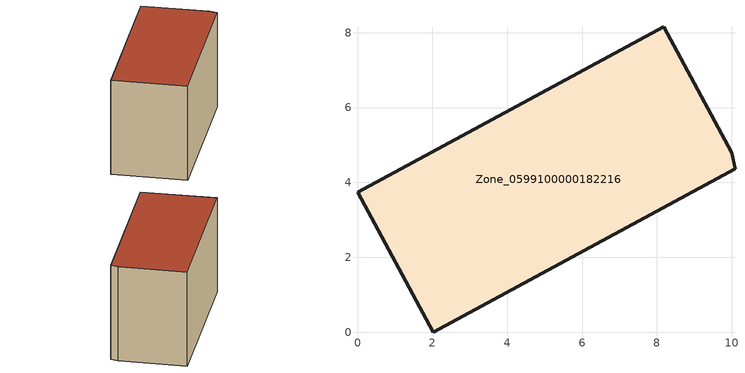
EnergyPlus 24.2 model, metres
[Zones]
Zone_0599100000182216
 floor ground (C_G): 10.09,4.37 2.02,0 0,3.73 8.18,8.16 10,4.8 z0
 wall outside (C_F): 10,4.8 8.18,8.16 0,3.73 2.02,0 10.09,4.37 10,4.8 z0:5.67
 roof outside (C_R): 2.02,0 10.09,4.37 10,4.8 8.18,8.16 0,3.73 z5.67
[BUILDING]
Pand.0599100000182216: North Axis=0; Terrain=City; Loads Convergence Tolerance Value=0.04; Temperature Convergence Tolerance Value=0.4; Solar Distribution=FullExterior; Maximum Number of Warmup Days=25; Minimum Number of Warmup Days=1
[Site:Location]
Rotterdam.The.Hague.AP_ZH_NLD Design_Conditions: Latitude=51.96; Longitude=4.45; Time Zone=1; Elevation=-4.5
[SITE:GROUNDTEMPERATURE:BUILDINGSURFACE]
18, 18, 18, 18, 18, 18, 18, 18, 18, 18, 18, 18
[MATERIAL] Thermal Absorptance=0.9; Solar Absorptance=0.7; Visible Absorptance=0.7
Name | Roughness | Thickness | Conductivity | Density | Specific Heat
G.TI.1946-1964 | MediumSmooth | 0.15 | 1 | 540 | 1210
F.TI.1946-1964 | Rough | 0.3 | 0.857143 | 1920 | 840
R.TI.1946-1964 | MediumRough | 0.2 | 0.277778 | 1500 | 1000
[CONSTRUCTION]
C_G: G.TI.1946-1964
C_F: F.TI.1946-1964
C_R: R.TI.1946-1964
[ZONE]
Zone_0599100000182216: Type=1; Multiplier=1; Ceiling Height=Autocalculate; Volume=Autocalculate; Floor Area=autocalculate; Part of Total Floor Area=Yes
[ZONEINFILTRATION:DESIGNFLOWRATE]
Infil_Zone_0599100000182216: Zone or ZoneList or Space or SpaceList=Zone_0599100000182216; Schedule=AlwaysOn; Design Flow Rate Calculation Method=Flow/Area; Flow Rate per Floor Area=0.003; Constant Term Coefficient=1; Temperature Term Coefficient=0; Velocity Term Coefficient=0; Velocity Squared Term Coefficient=0
[HVACTEMPLATE:ZONE:IDEALLOADSAIRSYSTEM]
Zone_0599100000182216: Maximum Heating Supply Air Temperature=50; Minimum Cooling Supply Air Temperature=13; Maximum Heating Supply Air Humidity Ratio=0.0156; Minimum Cooling Supply Air Humidity Ratio=0.0077; Heating Limit=NoLimit; Cooling Limit=NoLimit; Dehumidification Control Type=ConstantSensibleHeatRatio; Cooling Sensible Heat Ratio=0.7; Dehumidification Setpoint=60; Humidification Control Type=None; Humidification Setpoint=30; Outdoor Air Method=None; Outdoor Air Flow Rate per Person=0.00944; Outdoor Air Flow Rate per Zone Floor Area=0; Outdoor Air Flow Rate per Zone=0; Demand Controlled Ventilation Type=None; Outdoor Air Economizer Type=NoEconomizer; Heat Recovery Type=None; Sensible Heat Recovery Effectiveness=0.7; Latent Heat Recovery Effectiveness=0.65
[ZONECONTROL:THERMOSTAT]
ThermostatControl_Zone_0599100000182216: Zone or ZoneList=Zone_0599100000182216; Control Type Schedule=DualSetpointControlType; Control 1=Thermostat_Zone_0599100000182216; Temperature Difference Between Cutout And Setpoint=0
[THERMOSTATSETPOINT:DUALSETPOINT]
Thermostat_Zone_0599100000182216: Heating Setpoint Temperature Schedule=HeatingSetpoint_Zone_0599100000182216; Cooling Setpoint Temperature Schedule=CoolingSetpoint_Zone_0599100000182216
[SCHEDULE:COMPACT]
HeatingSetpoint_Zone_0599100000182216: Through: 12/31, For: AllDays, Until: 24:00, 21
CoolingSetpoint_Zone_0599100000182216: Through: 12/31, For: AllDays, Until: 24:00, 24
DualSetpointControlType: Through: 12/31, For: AllDays, Until: 24:00, 4
AlwaysOn: Through: 12/31, For: AllDays, Until: 24:00, 1
